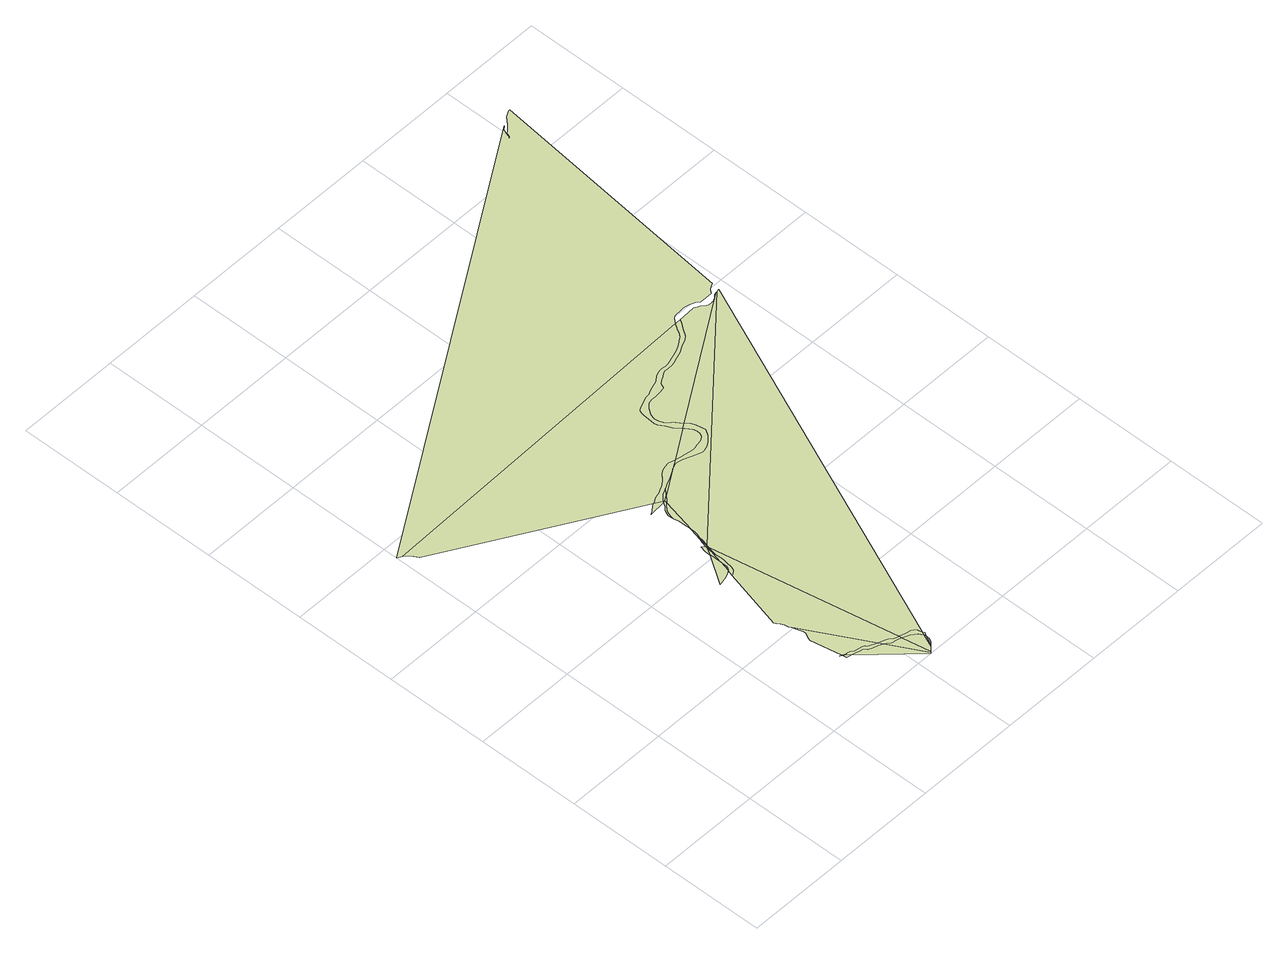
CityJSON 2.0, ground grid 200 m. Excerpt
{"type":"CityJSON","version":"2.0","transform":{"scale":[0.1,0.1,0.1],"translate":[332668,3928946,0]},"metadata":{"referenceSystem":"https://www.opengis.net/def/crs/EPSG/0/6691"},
"CityObjects":{
"landuse1":{"type":"LandUse","attributes":{"class":"203","LandUseDetailAttribute.orgLandUse":"10400","LandUseDetailAttribute.prefecture":"14","LandUseDetailAttribute.city":"14150","LandUseDetailAttribute.note":"都道府県","LandUseDetailAttribute.surveyYear":2015},"geometry":[{"type":"MultiSurface","lod":"1","boundaries":[[[0,1,2,3]]]}]},
"landuse2":{"type":"LandUse","attributes":{"class":"203","LandUseDetailAttribute.orgLandUse":"10400","LandUseDetailAttribute.prefecture":"14","LandUseDetailAttribute.city":"14150","LandUseDetailAttribute.note":"都道府県","LandUseDetailAttribute.surveyYear":2015},"geometry":[{"type":"MultiSurface","lod":"1","boundaries":[[[3,2,4,5]]]}]},
"landuse3":{"type":"LandUse","attributes":{"class":"203","LandUseDetailAttribute.orgLandUse":"10400","LandUseDetailAttribute.prefecture":"14","LandUseDetailAttribute.city":"14150","LandUseDetailAttribute.note":"都道府県","LandUseDetailAttribute.surveyYear":2015},"geometry":[{"type":"MultiSurface","lod":"1","boundaries":[[[6,7,3,5,8]]]}]},
"landuse4":{"type":"LandUse","attributes":{"class":"204","LandUseDetailAttribute.orgLandUse":"10500","LandUseDetailAttribute.prefecture":"14","LandUseDetailAttribute.city":"14150","LandUseDetailAttribute.note":"都道府県","LandUseDetailAttribute.surveyYear":2015},"geometry":[{"type":"MultiSurface","lod":"1","boundaries":[[[4,2,9,10,11,5]]]}]},
"landuse5":{"type":"LandUse","attributes":{"class":"204","LandUseDetailAttribute.orgLandUse":"10500","LandUseDetailAttribute.prefecture":"14","LandUseDetailAttribute.city":"14150","LandUseDetailAttribute.note":"都道府県","LandUseDetailAttribute.surveyYear":2015},"geometry":[{"type":"MultiSurface","lod":"1","boundaries":[[[5,11,12,13,14,15,16,17,18,19,20,21,22,23,24,25,26,27,28,29,30,31,32,33,34,8]]]}]},
"landuse6":{"type":"LandUse","attributes":{"class":"203","LandUseDetailAttribute.orgLandUse":"10400","LandUseDetailAttribute.prefecture":"14","LandUseDetailAttribute.city":"14150","LandUseDetailAttribute.note":"都道府県","LandUseDetailAttribute.surveyYear":2015},"geometry":[{"type":"MultiSurface","lod":"1","boundaries":[[[35,36,37,38,39,40,41,42,7,6,8,34,33,32,31,30,29,28,27,26,25,24,23]]]}]},
"landuse7":{"type":"LandUse","attributes":{"class":"203","LandUseDetailAttribute.orgLandUse":"10400","LandUseDetailAttribute.prefecture":"14","LandUseDetailAttribute.city":"14150","LandUseDetailAttribute.note":"都道府県","LandUseDetailAttribute.surveyYear":2015},"geometry":[{"type":"MultiSurface","lod":"1","boundaries":[[[21,20,19,18,17,16,15,14,13,12,11,43,44,22]]]}]},
"landuse8":{"type":"LandUse","attributes":{"class":"203","LandUseDetailAttribute.orgLandUse":"10400","LandUseDetailAttribute.prefecture":"14","LandUseDetailAttribute.city":"14150","LandUseDetailAttribute.note":"都道府県","LandUseDetailAttribute.surveyYear":2015},"geometry":[{"type":"MultiSurface","lod":"1","boundaries":[[[45,46,47,48,49,22,44,50,51]]]}]},
"landuse9":{"type":"LandUse","attributes":{"class":"204","LandUseDetailAttribute.orgLandUse":"10500","LandUseDetailAttribute.prefecture":"14","LandUseDetailAttribute.city":"14150","LandUseDetailAttribute.note":"都道府県","LandUseDetailAttribute.surveyYear":2015},"geometry":[{"type":"MultiSurface","lod":"1","boundaries":[[[52,53,54,55,56,57,23,22,49,48,47,46,45,51,58]]]}]},
"landuse10":{"type":"LandUse","attributes":{"class":"203","LandUseDetailAttribute.orgLandUse":"10400","LandUseDetailAttribute.prefecture":"14","LandUseDetailAttribute.city":"14150","LandUseDetailAttribute.note":"都道府県","LandUseDetailAttribute.surveyYear":2015},"geometry":[{"type":"MultiSurface","lod":"1","boundaries":[[[59,60,61,62,63,64,65,66,67,68,69,70,71,72,73,74,35,23,57,56,55,54,53,52,58]]]}]},
"landuse11":{"type":"LandUse","attributes":{"class":"203","LandUseDetailAttribute.orgLandUse":"10400","LandUseDetailAttribute.prefecture":"14","LandUseDetailAttribute.city":"14150","LandUseDetailAttribute.note":"都道府県","LandUseDetailAttribute.surveyYear":2015},"geometry":[{"type":"MultiSurface","lod":"1","boundaries":[[[75,76,77,78,79,80,81,82,83,84,85,86]]]}]},
"landuse12":{"type":"LandUse","attributes":{"class":"203","LandUseDetailAttribute.orgLandUse":"10400","LandUseDetailAttribute.prefecture":"14","LandUseDetailAttribute.city":"14150","LandUseDetailAttribute.note":"都道府県","LandUseDetailAttribute.surveyYear":2015},"geometry":[{"type":"MultiSurface","lod":"1","boundaries":[[[87,88,89,90,51,50,91,92,93,94]]]}]},
"landuse13":{"type":"LandUse","attributes":{"class":"204","LandUseDetailAttribute.orgLandUse":"10500","LandUseDetailAttribute.prefecture":"14","LandUseDetailAttribute.city":"14150","LandUseDetailAttribute.note":"都道府県","LandUseDetailAttribute.surveyYear":2015},"geometry":[{"type":"MultiSurface","lod":"1","boundaries":[[[95,96,97,98,99,100,58,51,90,89,88,87,94,101]]]}]},
"landuse14":{"type":"LandUse","attributes":{"class":"203","LandUseDetailAttribute.orgLandUse":"10400","LandUseDetailAttribute.prefecture":"14","LandUseDetailAttribute.city":"14150","LandUseDetailAttribute.note":"都道府県","LandUseDetailAttribute.surveyYear":2015},"geometry":[{"type":"MultiSurface","lod":"1","boundaries":[[[102,103,94,93,104,105,106]]]}]},
"landuse15":{"type":"LandUse","attributes":{"class":"203","LandUseDetailAttribute.orgLandUse":"10400","LandUseDetailAttribute.prefecture":"14","LandUseDetailAttribute.city":"14150","LandUseDetailAttribute.note":"都道府県","LandUseDetailAttribute.surveyYear":2015},"geometry":[{"type":"MultiSurface","lod":"1","boundaries":[[[107,108,109,110,111,106,105]]]}]},
"landuse16":{"type":"LandUse","attributes":{"class":"203","LandUseDetailAttribute.orgLandUse":"10400","LandUseDetailAttribute.prefecture":"14","LandUseDetailAttribute.city":"14150","LandUseDetailAttribute.note":"都道府県","LandUseDetailAttribute.surveyYear":2015},"geometry":[{"type":"MultiSurface","lod":"1","boundaries":[[[112,113,114,115,116,86,85]]]}]},
"landuse17":{"type":"LandUse","attributes":{"class":"204","LandUseDetailAttribute.orgLandUse":"10500","LandUseDetailAttribute.prefecture":"14","LandUseDetailAttribute.city":"14150","LandUseDetailAttribute.note":"都道府県","LandUseDetailAttribute.surveyYear":2015},"geometry":[{"type":"MultiSurface","lod":"1","boundaries":[[[117,86,116,115,114,113,112,85,68,67,66,65,64,63,62,61,60]]]}]},
"landuse18":{"type":"LandUse","attributes":{"class":"204","LandUseDetailAttribute.orgLandUse":"10500","LandUseDetailAttribute.prefecture":"14","LandUseDetailAttribute.city":"14150","LandUseDetailAttribute.note":"都道府県","LandUseDetailAttribute.surveyYear":2015},"geometry":[{"type":"MultiSurface","lod":"1","boundaries":[[[101,94,103,102,106,118]]]}]},
"landuse19":{"type":"LandUse","attributes":{"class":"204","LandUseDetailAttribute.orgLandUse":"10500","LandUseDetailAttribute.prefecture":"14","LandUseDetailAttribute.city":"14150","LandUseDetailAttribute.note":"都道府県","LandUseDetailAttribute.surveyYear":2015},"geometry":[{"type":"MultiSurface","lod":"1","boundaries":[[[119,120,77,76,75,86,117]]]}]},
"landuse20":{"type":"LandUse","attributes":{"class":"204","LandUseDetailAttribute.orgLandUse":"10500","LandUseDetailAttribute.prefecture":"14","LandUseDetailAttribute.city":"14150","LandUseDetailAttribute.note":"都道府県","LandUseDetailAttribute.surveyYear":2015},"geometry":[{"type":"MultiSurface","lod":"1","boundaries":[[[121,122,123,77,120,124,125]]]}]},
"landuse21":{"type":"LandUse","attributes":{"class":"203","LandUseDetailAttribute.orgLandUse":"10400","LandUseDetailAttribute.prefecture":"14","LandUseDetailAttribute.city":"14150","LandUseDetailAttribute.note":"都道府県","LandUseDetailAttribute.surveyYear":2015},"geometry":[{"type":"MultiSurface","lod":"1","boundaries":[[[126,117,60,59]]]}]},
"landuse22":{"type":"LandUse","attributes":{"class":"203","LandUseDetailAttribute.orgLandUse":"10400","LandUseDetailAttribute.prefecture":"14","LandUseDetailAttribute.city":"14150","LandUseDetailAttribute.note":"都道府県","LandUseDetailAttribute.surveyYear":2015},"geometry":[{"type":"MultiSurface","lod":"1","boundaries":[[[126,120,119,117]]]}]},
"landuse23":{"type":"LandUse","attributes":{"class":"203","LandUseDetailAttribute.orgLandUse":"10400","LandUseDetailAttribute.prefecture":"14","LandUseDetailAttribute.city":"14150","LandUseDetailAttribute.note":"都道府県","LandUseDetailAttribute.surveyYear":2015},"geometry":[{"type":"MultiSurface","lod":"1","boundaries":[[[125,124,120,126]]]}]},
"landuse24":{"type":"LandUse","attributes":{"class":"203","LandUseDetailAttribute.orgLandUse":"10400","LandUseDetailAttribute.prefecture":"14","LandUseDetailAttribute.city":"14150","LandUseDetailAttribute.note":"都道府県","LandUseDetailAttribute.surveyYear":2015},"geometry":[{"type":"MultiSurface","lod":"1","boundaries":[[[127,126,59]]]}]},
"landuse25":{"type":"LandUse","attributes":{"class":"203","LandUseDetailAttribute.orgLandUse":"10400","LandUseDetailAttribute.prefecture":"14","LandUseDetailAttribute.city":"14150","LandUseDetailAttribute.note":"都道府県","LandUseDetailAttribute.surveyYear":2015},"geometry":[{"type":"MultiSurface","lod":"1","boundaries":[[[128,129,130,125,126]]]}]},
"landuse26":{"type":"LandUse","attributes":{"class":"203","LandUseDetailAttribute.orgLandUse":"10400","LandUseDetailAttribute.prefecture":"14","LandUseDetailAttribute.city":"14150","LandUseDetailAttribute.note":"都道府県","LandUseDetailAttribute.surveyYear":2015},"geometry":[{"type":"MultiSurface","lod":"1","boundaries":[[[131,132,133,128,126,127]]]}]},
"landuse27":{"type":"LandUse","attributes":{"class":"204","LandUseDetailAttribute.orgLandUse":"10500","LandUseDetailAttribute.prefecture":"14","LandUseDetailAttribute.city":"14150","LandUseDetailAttribute.note":"都道府県","LandUseDetailAttribute.surveyYear":2015},"geometry":[{"type":"MultiSurface","lod":"1","boundaries":[[[134,135,136,137,138,128,133]]]}]},
"landuse28":{"type":"LandUse","attributes":{"class":"203","LandUseDetailAttribute.orgLandUse":"10400","LandUseDetailAttribute.prefecture":"14","LandUseDetailAttribute.city":"14150","LandUseDetailAttribute.note":"都道府県","LandUseDetailAttribute.surveyYear":2015},"geometry":[{"type":"MultiSurface","lod":"1","boundaries":[[[139,140,141,142,143,144,145,146,147,138]]]}]},
"landuse29":{"type":"LandUse","attributes":{"class":"204","LandUseDetailAttribute.orgLandUse":"10500","LandUseDetailAttribute.prefecture":"14","LandUseDetailAttribute.city":"14150","LandUseDetailAttribute.note":"都道府県","LandUseDetailAttribute.surveyYear":2015},"geometry":[{"type":"MultiSurface","lod":"1","boundaries":[[[148,149,150,151,152,153]]]}]},
"landuse30":{"type":"LandUse","attributes":{"class":"203","LandUseDetailAttribute.orgLandUse":"10400","LandUseDetailAttribute.prefecture":"14","LandUseDetailAttribute.city":"14150","LandUseDetailAttribute.note":"都道府県","LandUseDetailAttribute.surveyYear":2015},"geometry":[{"type":"MultiSurface","lod":"1","boundaries":[[[154,152,155,156,157,158,159,160,161,143,142,141,140,139]]]}]},
"landuse31":{"type":"LandUse","attributes":{"class":"203","LandUseDetailAttribute.orgLandUse":"10400","LandUseDetailAttribute.prefecture":"14","LandUseDetailAttribute.city":"14150","LandUseDetailAttribute.note":"都道府県","LandUseDetailAttribute.surveyYear":2015},"geometry":[{"type":"MultiSurface","lod":"1","boundaries":[[[153,152,154]]]}]},
"landuse32":{"type":"LandUse","attributes":{"class":"203","LandUseDetailAttribute.orgLandUse":"10400","LandUseDetailAttribute.prefecture":"14","LandUseDetailAttribute.city":"14150","LandUseDetailAttribute.note":"都道府県","LandUseDetailAttribute.surveyYear":2015},"geometry":[{"type":"MultiSurface","lod":"1","boundaries":[[[162,163,164,165,166,167,168,169,170,171,172,173,174,175,176,177,178,179,180,181,182,183,184,185,186,187,188,189,190,191,192,193,194,195,196,197,198,199,200,201,202,203,204,205,148,206,207,208,209,210,211,212,213,214,215,216,217,218,219]]]}]},
"landuse33":{"type":"LandUse","attributes":{"class":"203","LandUseDetailAttribute.orgLandUse":"10400","LandUseDetailAttribute.prefecture":"14","LandUseDetailAttribute.city":"14150","LandUseDetailAttribute.note":"都道府県","LandUseDetailAttribute.surveyYear":2015},"geometry":[{"type":"MultiSurface","lod":"1","boundaries":[[[220,221,154,139]]]}]},
"landuse34":{"type":"LandUse","attributes":{"class":"203","LandUseDetailAttribute.orgLandUse":"10400","LandUseDetailAttribute.prefecture":"14","LandUseDetailAttribute.city":"14150","LandUseDetailAttribute.note":"都道府県","LandUseDetailAttribute.surveyYear":2015},"geometry":[{"type":"MultiSurface","lod":"1","boundaries":[[[222,223,224,225,226,153,154,221]]]}]},
"landuse35":{"type":"LandUse","attributes":{"class":"204","LandUseDetailAttribute.orgLandUse":"10500","LandUseDetailAttribute.prefecture":"14","LandUseDetailAttribute.city":"14150","LandUseDetailAttribute.note":"都道府県","LandUseDetailAttribute.surveyYear":2015},"geometry":[{"type":"MultiSurface","lod":"1","boundaries":[[[217,216,215,214,213,212,211,210,209,208,207,206,148,153,226,225,224,223,227,228,229,230,218]]]}]},
"landuse36":{"type":"LandUse","attributes":{"class":"203","LandUseDetailAttribute.orgLandUse":"10400","LandUseDetailAttribute.prefecture":"14","LandUseDetailAttribute.city":"14150","LandUseDetailAttribute.note":"都道府県","LandUseDetailAttribute.surveyYear":2015},"geometry":[{"type":"MultiSurface","lod":"1","boundaries":[[[230,229,228,227,223,222,221]]]}]},
"landuse37":{"type":"LandUse","attributes":{"class":"204","LandUseDetailAttribute.orgLandUse":"10500","LandUseDetailAttribute.prefecture":"14","LandUseDetailAttribute.city":"14150","LandUseDetailAttribute.note":"都道府県","LandUseDetailAttribute.surveyYear":2015},"geometry":[{"type":"MultiSurface","lod":"1","boundaries":[[[231,232,233,234,235,236,237,238,239,240,241,242,243,244,245,246,247,248,249,250,251,252,253,254,219,255,256,257,258,259,260,261,262,263,264,265,266,267,268,269,270,271,218,230]]]}]},
"landuse38":{"type":"LandUse","attributes":{"class":"203","LandUseDetailAttribute.orgLandUse":"10400","LandUseDetailAttribute.prefecture":"14","LandUseDetailAttribute.city":"14150","LandUseDetailAttribute.note":"都道府県","LandUseDetailAttribute.surveyYear":2015},"geometry":[{"type":"MultiSurface","lod":"1","boundaries":[[[271,270,269,268,267,266,265,264,263,262,261,260,259,258,257,256,255,219,218]]]}]},
"landuse39":{"type":"LandUse","attributes":{"class":"203","LandUseDetailAttribute.orgLandUse":"10400","LandUseDetailAttribute.prefecture":"14","LandUseDetailAttribute.city":"14150","LandUseDetailAttribute.note":"都道府県","LandUseDetailAttribute.surveyYear":2015},"geometry":[{"type":"MultiSurface","lod":"1","boundaries":[[[272,273,127,59,58,100,99,98,97,96,95,101]]]}]},
"landuse40":{"type":"LandUse","attributes":{"class":"203","LandUseDetailAttribute.orgLandUse":"10400","LandUseDetailAttribute.prefecture":"14","LandUseDetailAttribute.city":"14150","LandUseDetailAttribute.note":"都道府県","LandUseDetailAttribute.surveyYear":2015},"geometry":[{"type":"MultiSurface","lod":"1","boundaries":[[[274,275,276,277,278,279,280,281,282,283,284,285,286,287,288,289,290,291,292,293,294,295,296,297,298,299,300,202,201,301,302,303,304,305,306,307,308,309,310,311,312,313,314,315,316,317,318,319]]]}]},
"landuse41":{"type":"LandUse","attributes":{"class":"203","LandUseDetailAttribute.orgLandUse":"10400","LandUseDetailAttribute.prefecture":"14","LandUseDetailAttribute.city":"14150","LandUseDetailAttribute.note":"都道府県","LandUseDetailAttribute.surveyYear":2015},"geometry":[{"type":"MultiSurface","lod":"1","boundaries":[[[273,320,321,254,253,252,251,250,249,248,247,246,245,244,243,242,241,240,239,238,237,236,235,234,233,232,231,230,221,220,139,138,137,136,135,134,133,132,131,127]]]}]},
"landuse42":{"type":"LandUse","attributes":{"class":"204","LandUseDetailAttribute.orgLandUse":"10500","LandUseDetailAttribute.prefecture":"14","LandUseDetailAttribute.city":"14150","LandUseDetailAttribute.note":"都道府県","LandUseDetailAttribute.surveyYear":2015},"geometry":[{"type":"MultiSurface","lod":"1","boundaries":[[[322,323,324,325,326,327,328,329,330,331,332,333,334,335,336,337,338,339,340,341,342,343,344,345,346,347,348,349,350,351,352,353,354,355,356,357,358,201,200,199,198,197,196,195,194,193,192,191,190,189,188,187,186,185,184,183,182,181,180,179,178,177,176,175,174,173,172,171,170,169,168,167,166,165,164,163,162,219,254]]]}]},
"landuse43":{"type":"LandUse","attributes":{"class":"203","LandUseDetailAttribute.orgLandUse":"10400","LandUseDetailAttribute.prefecture":"14","LandUseDetailAttribute.city":"14150","LandUseDetailAttribute.note":"都道府県","LandUseDetailAttribute.surveyYear":2015},"geometry":[{"type":"MultiSurface","lod":"1","boundaries":[[[359,360,361,362,363,364,365,366,367,368,369,370,371,372,373,374,375,358,357,356,355,354,353,352,351,350,349,348,347,346,345,344,343,342,341,340,339,338,337,336,335,334,333,332,331,330,329,328,327,326,325,324,323,322,254,321,376]]]}]}
},
"vertices":[
[3276,1043,0],[3279,1040,0],[3312,1016,0],[3310,1028,0],
[3336,999,0],[3339,998,0],
[3351,1012,0],[3308,1038,0],[3371,995,0],
[3324,944,0],[3363,936,0],[3413,923,0],
[3502,900,0],[3579,876,0],[3579,875,0],[3587,873,0],[3638,872,0],[3668,847,0],[3672,838,0],[3686,809,0],[3759,766,0],[3860,747,0],[3942,699,0],[3895,784,0],[3878,790,0],[3771,834,0],[3723,865,0],[3709,889,0],[3703,899,0],[3683,911,0],[3652,917,0],[3629,921,0],[3517,941,0],[3464,976,0],[3419,990,0],
[3201,2032,0],[3232,1943,0],[3265,1834,0],[3271,1808,0],[3266,1783,0],[3227,1703,0],[3201,1632,0],[3194,1621,0],
[4305,8,0],[4319,20,0],
[4180,597,0],[4114,606,0],[4073,611,0],[4023,629,0],[3984,674,0],[4339,36,0],[4240,579,0],
[4212,635,0],[4174,647,0],[4113,675,0],[4084,717,0],[4004,747,0],[3941,769,0],[4231,630,0],
[3584,4198,0],[3544,3994,0],[3552,3883,0],[3543,3804,0],[3532,3733,0],[3526,3653,0],[3506,3603,0],[3481,3562,0],[3417,3514,0],[3388,3499,0],[3077,2311,0],[3102,2273,0],[3141,2210,0],[3171,2153,0],[3183,2078,0],[3189,2070,0],
[3477,3953,0],[3477,3983,0],[3476,4071,0],[3115,3512,0],[3200,3528,0],[3222,3534,0],[3281,3550,0],[3354,3581,0],[3401,3610,0],[3416,3620,0],[3421,3625,0],[3476,3838,0],
[4478,436,0],[4386,512,0],[4265,568,0],[4241,579,0],[4340,36,0],[4379,69,0],[4416,105,0],[4527,359,0],
[4555,429,0],[4528,511,0],[4501,544,0],[4459,569,0],[4352,594,0],[4247,625,0],[4557,426,0],
[4533,314,0],[4529,356,0],[4431,119,0],[4438,125,0],[4533,309,0],
[4447,133,0],[4451,138,0],[4493,181,0],[4526,239,0],[4533,301,0],
[3458,3670,0],[3474,3711,0],[3475,3751,0],[3476,3784,0],[3476,3834,0],
[3538,4074,0],
[4571,383,0],
[3538,4079,0],[3541,4171,0],
[3512,4294,0],[3480,4194,0],[3476,4122,0],[3541,4181,0],[3561,4245,0],
[3578,4228,0],
[3592,4240,0],
[3621,4414,0],[3594,4348,0],[3562,4249,0],
[3595,4256,0],[3633,4384,0],[3639,4458,0],
[3650,4487,0],[3667,4526,0],[3674,4573,0],[3678,4649,0],[3679,4670,0],
[3836,5351,0],[3778,5297,0],[3701,5201,0],[3670,5095,0],[3657,5036,0],[3678,4947,0],[3683,4890,0],[3679,4774,0],[3682,4710,0],
[3682,5495,0],[3633,5467,0],[3535,5396,0],[3480,5360,0],[3813,5396,0],[3825,5412,0],
[3847,5400,0],[3783,5355,0],[3770,5323,0],[3750,5299,0],[3702,5262,0],[3665,5196,0],[3650,5139,0],[3650,5064,0],
[5174,6287,0],[5147,6316,0],[5104,6391,0],[5044,6509,0],[4981,6613,0],[4966,6675,0],[4973,6748,0],[4988,6926,0],[4995,6969,0],[5010,7027,0],[5066,7068,0],[5145,7098,0],[5169,7107,0],[5263,7151,0],[5308,7155,0],[5374,7165,0],[5405,7183,0],[5451,7201,0],[5513,7224,0],[5658,7276,0],[5744,7344,0],[5834,7384,0],[5886,7393,0],[5934,7391,0],[6008,7385,0],[6022,7386,0],[6074,7389,0],[6144,7408,0],[6234,7443,0],[6364,7482,0],[6465,7534,0],[6542,7587,0],[6555,7596,0],[6630,7639,0],[6678,7693,0],[6687,7709,0],[6721,7777,0],[6763,7846,0],[6774,7864,0],[6797,7893,0],[96,7680,0],[152,7639,0],[214,7553,0],[267,7472,0],[3793,5558,0],[3910,5596,0],[3970,5623,0],[4031,5654,0],[4075,5676,0],[4145,5733,0],[4172,5756,0],[4246,5841,0],[4287,5870,0],[4344,5895,0],[4468,5923,0],[4494,5922,0],[4619,5889,0],[5202,6258,0],
[3882,5396,0],[3939,5458,0],
[3974,5497,0],[4042,5570,0],[4031,5564,0],[3939,5520,0],[3837,5429,0],
[4134,5624,0],[4235,5669,0],[4387,5748,0],[4445,5779,0],
[4452,5782,0],[4518,5818,0],[4566,5830,0],[4617,5827,0],[4706,5799,0],[4707,5799,0],[4818,5758,0],[4940,5707,0],[5043,5681,0],[5088,5684,0],[5180,5711,0],[5253,5764,0],[5295,5798,0],[5329,5829,0],[5365,5866,0],[5428,5964,0],[5432,5990,0],[5431,6003,0],[5423,6037,0],[5413,6077,0],[5404,6164,0],[5373,6238,0],[5302,6320,0],[5301,6321,0],[5217,6241,0],[5267,6177,0],[5274,6168,0],[5304,6120,0],[5321,6052,0],[5313,5983,0],[5289,5927,0],[5264,5900,0],[5203,5866,0],[5096,5840,0],[5030,5825,0],[5000,5826,0],[4957,5829,0],[4814,5850,0],[4731,5861,0],[4717,5863,0],[4639,5884,0],
[7820,7891,0],[7779,7877,0],
[8416,13010,0],[8389,13006,0],[8277,12947,0],[8152,12811,0],[8073,12734,0],[8017,12697,0],[8016,12694,0],[8012,12683,0],[7996,12628,0],[7991,12619,0],[7969,12603,0],[7935,12583,0],[7863,12547,0],[7933,12590,0],[7964,12611,0],[7981,12627,0],[7987,12636,0],[7998,12686,0],[7998,12689,0],[8002,12704,0],[8009,12722,0],[8028,12771,0],[8039,12789,0],[8084,12828,0],[8098,12842,0],[10,7732,0],[66,7702,0],[6845,7951,0],[6878,7988,0],[6921,8021,0],[6955,8022,0],[7057,8027,0],[7111,8034,0],[7145,8036,0],[7191,8032,0],[7269,8014,0],[7291,8004,0],[7318,7993,0],[7379,7960,0],[7415,7929,0],[7423,7913,0],[7676,7921,0],[7718,7980,0],[7740,7997,0],[7770,8017,0],[7850,8051,0],
[7764,7872,0],[7745,7869,0],
[5214,6438,0],[5174,6479,0],[5101,6553,0],[5064,6632,0],[5049,6681,0],[5043,6736,0],[5072,6841,0],[5154,6961,0],[5191,6993,0],[5237,7033,0],[5331,7053,0],[5356,7053,0],[5434,7051,0],[5527,7066,0],[5629,7084,0],[5649,7104,0],[5686,7183,0],[5702,7194,0],[5735,7217,0],[5806,7259,0],[5876,7304,0],[5929,7322,0],[6005,7321,0],[6036,7321,0],[6084,7322,0],[6163,7337,0],[6259,7374,0],[6381,7414,0],[6505,7483,0],[6646,7547,0],[6703,7587,0],[6745,7634,0],[6790,7709,0],[6871,7818,0],[6900,7869,0],[6915,7896,0],[6916,7897,0],
[7689,7849,0],[7642,7814,0],[7618,7799,0],[7593,7788,0],[7573,7780,0],[7550,7776,0],[7530,7773,0],[7501,7774,0],[7466,7776,0],[7410,7809,0],[7399,7821,0],[7360,7852,0],[7332,7868,0],[7324,7872,0],[7282,7893,0],[7257,7906,0],[7255,7908,0],[7705,7862,0]
]}
